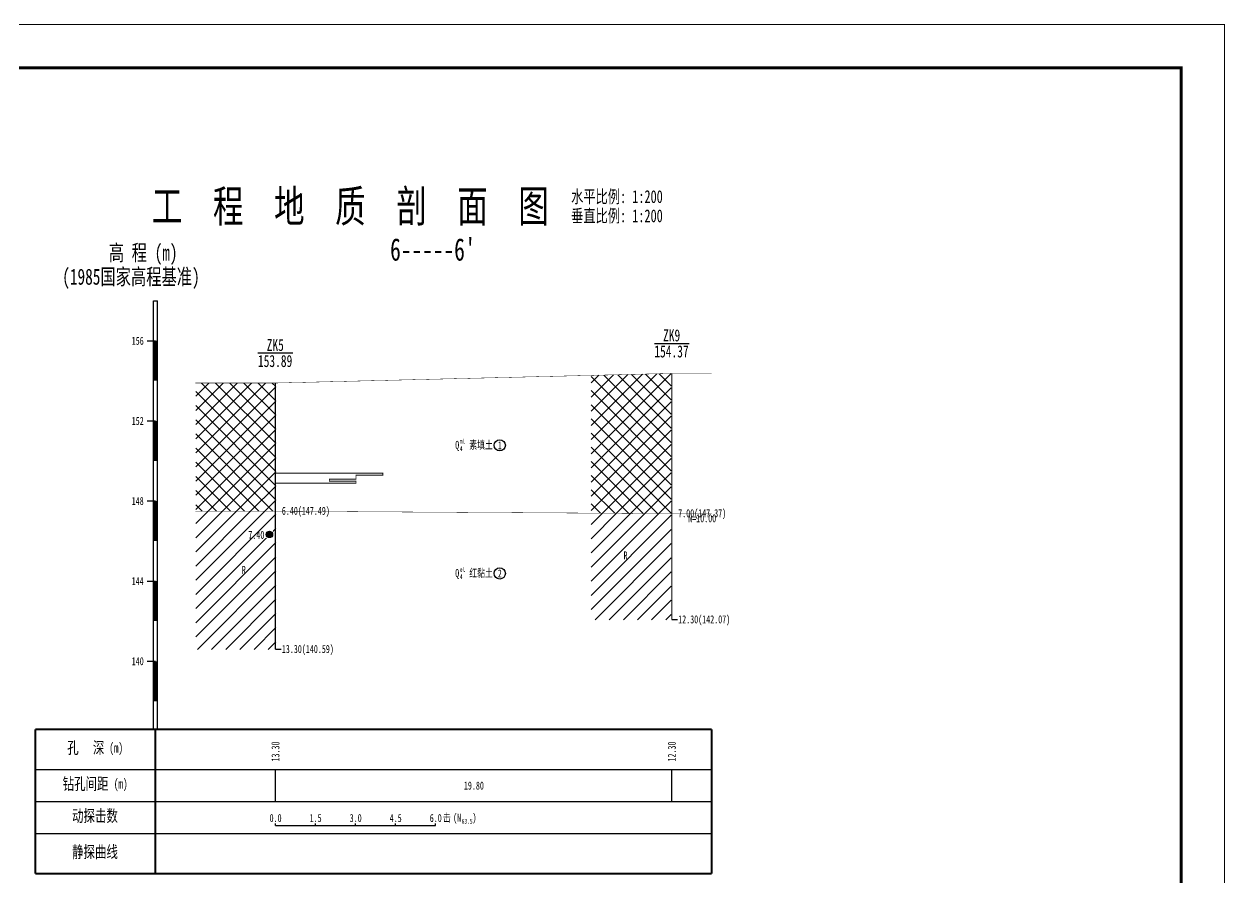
# Model space of a CAD drawing. Header units: millimetres. Extents: x 7577 to 20709, y -191 to 3630.
# Drawn here: x 10768.2 to 11068.2, y 574.7 to 787.9 of the extents above; entities that cross this region are included whole.
import ezdxf
from ezdxf.enums import TextEntityAlignment as Align

# ---------------------------------------------------------------- set-up
doc = ezdxf.new("R2010")
doc.units = ezdxf.units.MM
for name, color, linetype in [('GiCAD_BiaoGuan', 7, 'Continuous'), ('GiCAD_DiMianXian', 7, 'Continuous'), ('GiCAD_DongTan', 7, 'Continuous'), ('GiCAD_Hatch', 7, 'Continuous'), ('Gicad_pou_texts', 7, 'Continuous'), ('GiCAD_PouMian', 7, 'Continuous'), ('GiCAD_PouXian', 7, 'Continuous'), ('GiCAD_QuYang', 7, 'Continuous'), ('GiCAD_WXP', 1, 'Continuous'), ('GiCAD_ZuanKong', 7, 'Continuous')]:
    doc.layers.add(name, color=color, linetype=linetype)
doc.styles.add('两侧标尺', font='simfang.ttf', dxfattribs={"width": 0.7, "height": 2})
doc.styles.add('取样编号', font='simfang.ttf', dxfattribs={"width": 0.7, "height": 2})
doc.styles.add('叠加符号', font='simfang.ttf', dxfattribs={"width": 0.7, "height": 2})
doc.styles.add('土层名称', font='simfang.ttf', dxfattribs={"width": 0.7, "height": 2})
doc.styles.add('土层编号', font='simfang.ttf', dxfattribs={"width": 0.7, "height": 2})
doc.styles.add('孔口标注', font='simfang.ttf', dxfattribs={"width": 0.7, "height": 3})
doc.styles.add('层底深度', font='simfang.ttf', dxfattribs={"width": 0.7, "height": 2})
doc.styles.add('时代岩性', font='simfang.ttf', dxfattribs={"width": 0.7, "height": 2})
doc.styles.add('标注栏-动探曲线', font='simfang.ttf', dxfattribs={"width": 0.7, "height": 2})
doc.styles.add('标注栏-孔深', font='simfang.ttf', dxfattribs={"width": 0.7, "height": 2})
doc.styles.add('标注栏-第一列', font='simfang.ttf', dxfattribs={"width": 0.7, "height": 3})
doc.styles.add('标注栏-钻孔间距', font='simfang.ttf', dxfattribs={"width": 0.7, "height": 2})
doc.styles.add('标贯动探', font='simfang.ttf', dxfattribs={"width": 0.7, "height": 2})
doc.styles.add('标题', font='simfang.ttf', dxfattribs={"width": 0.7, "height": 8})
doc.styles.add('高程系统', font='simfang.ttf', dxfattribs={"width": 0.7, "height": 4})
pattern_1 = [(45, (5465.958, 1784.5052), (-1.767767, 1.767767), []), (135, (5465.958, 1784.5052), (-1.767767, -1.767767), [])]
pattern_2 = [(45, (5465.958, 1784.5052), (-1.767767, 1.767767), [])]

# ---------------------------------------------------------------- blocks, each defined once
blk = doc.blocks.new('gkqy1')
blk.add_wipeout([(-0.9, -0.9), (0.9, -0.9), (0.9, 0.9), (-0.9, 0.9)]).dxf.layer = 'GiCAD_QuYang'
at = {"layer": 'GiCAD_QuYang'}
h = blk.add_hatch(color=1, dxfattribs=at)
edge = h.paths.add_edge_path()
edge.add_arc((0, 0), 0.8, 0, 360)
at = {"layer": 'GiCAD_QuYang', "color": 1}
blk.add_circle((0, 0), 0.8, dxfattribs=at)

msp = doc.modelspace()

# ---------------------------------------------------------------- hatches: boundary and pattern name
at = {"layer": 'GiCAD_Hatch'}
h = msp.add_hatch(dxfattribs=at)
h.set_pattern_fill('GKSTT', scale=0.5, style=0)
h.set_pattern_definition(pattern_1)
h.paths.add_polyline_path([(10909.87, 700.17), (10929.87, 700.66), (10929.87, 665.66), (10909.87, 665.78)])
h = msp.add_hatch(dxfattribs=at)
h.set_pattern_fill('GKSTT', scale=0.5, style=0)
h.set_pattern_definition(pattern_1)
h.paths.add_polyline_path([(10811.1, 698.26), (10831, 698.26), (10831.1, 698.26), (10831.1, 666.26), (10831, 666.26), (10811.1, 666.26)])
h = msp.add_hatch(dxfattribs=at)
h.set_pattern_fill('GKHNT', scale=0.5, style=0)
h.set_pattern_definition(pattern_2)
h.paths.add_polyline_path([(10811.1, 666.26), (10831, 666.26), (10831.1, 666.26), (10831.1, 631.76), (10831, 631.76), (10811.1, 631.76)])
h = msp.add_hatch(dxfattribs=at)
h.set_pattern_fill('GKHNT', scale=0.5, style=0)
h.set_pattern_definition(pattern_2)
h.paths.add_polyline_path([(10909.87, 665.78), (10929.87, 665.66), (10929.87, 639.16), (10909.87, 639.16)])

# ---------------------------------------------------------------- linework, layer by layer
at = {"layer": 'GiCAD_DiMianXian', "color": 3, "const_width": 0.1}
msp.add_lwpolyline([(10811, 698.26), (10831, 698.26), (10930.02, 700.66), (10940.02, 700.66)], dxfattribs=at)
at = {"layer": 'GiCAD_DongTan', "color": 4}
for p, q in [((10831, 587.76), (10831, 588.26)), ((10841, 587.76), (10841, 588.26)), ((10851, 587.76), (10851, 588.26)), ((10861, 587.76), (10861, 588.26)), ((10871, 587.76), (10871, 588.26)), ((10831, 587.76), (10871, 587.76))]:
    msp.add_line(p, q, dxfattribs=at)
at = {"layer": 'GiCAD_DongTan', "color": 3, "const_width": 0.2, "flags": 128}
msp.add_lwpolyline([(10831.15, 675.76), (10857.82, 675.76), (10857.82, 675.26), (10851.15, 675.26), (10851.15, 674.76), (10851.15, 674.76), (10851.15, 674.26), (10844.48, 674.26), (10844.48, 673.76), (10851.15, 673.76), (10851.15, 673.26), (10831.15, 673.26)], dxfattribs=at)
at = {"layer": 'Gicad_pou_texts', "color": 3}
for centre in [(10887.04, 682.71), (10887.04, 650.71)]:
    msp.add_ellipse(centre, major_axis=(0, 1.4), ratio=1, dxfattribs=at)
at = {"layer": 'GiCAD_PouMian', "color": 1}
for p, q in [((10800.5, 611.76), (10800.5, 718.81)), ((10800.5, 718.81), (10801.5, 718.81)), ((10801.5, 611.76), (10801.5, 718.81)), ((10799, 708.81), (10801, 708.81)), ((10799, 688.81), (10801, 688.81)), ((10799, 668.81), (10801, 668.81)), ((10799, 648.81), (10801, 648.81)), ((10799, 628.81), (10801, 628.81))]:
    msp.add_line(p, q, dxfattribs=at)
at = {"layer": 'GiCAD_PouMian'}
for points, const_width in [([(10614.48, 466.99), (11068.08, 466.99), (11068.08, 787.75), (10614.48, 787.75), (10614.48, 466.99)], 0.27), ([(10641.48, 477.79), (11057.28, 477.79), (11057.28, 776.95), (10641.48, 776.95), (10641.48, 477.79), (11057.28, 477.79)], 0.756)]:
    msp.add_lwpolyline(points, dxfattribs=dict(at, const_width=const_width))
at = {"layer": 'GiCAD_PouMian', "color": 1, "const_width": 1, "flags": 128}
for points in [[(10801, 708.81), (10801, 698.81)], [(10801, 688.81), (10801, 678.81)], [(10801, 668.81), (10801, 658.81)], [(10801, 648.81), (10801, 638.81)], [(10801, 628.81), (10801, 618.81)]]:
    msp.add_lwpolyline(points, dxfattribs=at)
at = {"layer": 'GiCAD_PouXian', "color": 1, "flags": 128}
msp.add_lwpolyline([(10811, 666.26, 0.1, 0.1, 0), (10831, 666.26, 0.1, 0.1, 0), (10930.02, 665.66, 0.1, 0.1, 0), (10940.02, 665.66, 0.1, 0.1, 0)], format="xyseb", dxfattribs=at)
at = {"layer": 'GiCAD_WXP', "color": 1, "const_width": 0.5}
for points in [[(10771, 611.76), (10940.02, 611.76)], [(10771, 611.76), (10771, 575.76)], [(10801, 611.76), (10801, 575.76)], [(10940.02, 611.76), (10940.02, 575.76)], [(10771, 575.76), (10940.02, 575.76)]]:
    msp.add_lwpolyline(points, dxfattribs=at)
at = {"layer": 'GiCAD_WXP', "color": 1}
for points in [[(10771, 601.76), (10940.02, 601.76)], [(10831, 593.76), (10831, 601.76)], [(10930.02, 593.76), (10930.02, 601.76)], [(10771, 593.76), (10940.02, 593.76)], [(10771, 585.76), (10940.02, 585.76)]]:
    msp.add_lwpolyline(points, dxfattribs=at)
at = {"layer": 'GiCAD_ZuanKong', "color": 1}
for p, q in [((10925.66, 708.16), (10934.38, 708.16)), ((10826.64, 705.76), (10835.36, 705.76))]:
    msp.add_line(p, q, dxfattribs=at)
at = {"layer": 'GiCAD_ZuanKong', "color": 3, "const_width": 0.3, "flags": 128}
for points in [[(10930.02, 700.66), (10930.02, 639.16)], [(10831, 698.26), (10831, 631.76)], [(10930.02, 639.16), (10931.52, 639.16)], [(10831, 631.76), (10832.5, 631.76)]]:
    msp.add_lwpolyline(points, dxfattribs=at)

# ---------------------------------------------------------------- texts
at = {"layer": 'GiCAD_BiaoGuan', "color": 7, "style": '标贯动探', "width": 0.7}
msp.add_text('N=10.00', height=2, dxfattribs=at).set_placement((10934.12, 663.51))
at = {"layer": 'GiCAD_DongTan', "color": 4, "style": '标注栏-动探曲线', "width": 0.7}
for s, height, p in [('击', 2, (10872.84, 588.76)), ('0.0', 2, (10829.55, 588.66)), ('1.5', 2, (10839.55, 588.66)), ('3.0', 2, (10849.55, 588.66)), ('4.5', 2, (10859.55, 588.66)), ('6.0', 2, (10869.55, 588.66)), ('(N', 2, (10875.38, 588.76)), ('63.5', 1.2, (10877.52, 588.26)), (')', 2, (10880.24, 588.76))]:
    msp.add_text(s, height=height, dxfattribs=at).set_placement(p)
at = {"layer": 'GiCAD_Hatch', "color": 1, "style": '叠加符号', "width": 0.7}
for p in [(10917.97, 654.21), (10822.6, 650.58)]:
    msp.add_text('R', height=2, dxfattribs=at).set_placement(p)
at = {"layer": 'Gicad_pou_texts', "color": 3, "width": 0.7}
for s, height, style, p in [('ml', 1.2, '时代岩性', (10877.07, 683.11)), ('素填土', 2, '土层名称', (10879.44, 681.81)), ('Q', 2, '时代岩性', (10875.91, 681.81)), ('4', 1.2, '时代岩性', (10877.07, 681.31)), ('1', 2, '土层编号', (10886.56, 681.71)), ('Q', 2, '时代岩性', (10875.91, 649.81)), ('el', 1.2, '时代岩性', (10877.07, 651.11)), ('红黏土', 2, '土层名称', (10879.44, 649.81)), ('2', 2, '土层编号', (10886.56, 649.71)), ('4', 1.2, '时代岩性', (10877.07, 649.31))]:
    msp.add_text(s, height=height, dxfattribs=dict(at, style=style)).set_placement(p)
at = {"layer": 'Gicad_pou_texts', "color": 4, "style": '层底深度', "width": 0.7}
for s, p in [('6.40(147.49)', (10832.6, 665.36)), ('7.00(147.37)', (10931.62, 664.76)), ('12.30(142.07)', (10931.62, 638.26)), ('13.30(140.59)', (10832.6, 630.86))]:
    msp.add_text(s, height=2, dxfattribs=at).set_placement(p)
at = {"layer": 'GiCAD_PouMian', "color": 3, "style": '标题', "width": 0.7}
for s, height, p in [('工  程  地  质  剖  面  图', 8, (10800.14, 738.41)), ('水平比例: 1:200', 3.2, (10904.88, 743.21)), ('垂直比例: 1:200', 3.2, (10904.88, 738.41)), ("6-----6'", 5.6, (10859.66, 728.81))]:
    msp.add_text(s, height=height, dxfattribs=at).set_placement(p)
at = {"layer": 'GiCAD_PouMian', "color": 1, "width": 0.7}
for s, height, style, p in [('高 程 (m)', 4, '高程系统', (10789.38, 728.81)), ('(1985国家高程基准)', 4, '高程系统', (10777.75, 722.81)), ('156', 2, '两侧标尺', (10795.1, 707.81)), ('152', 2, '两侧标尺', (10795.1, 687.81)), ('148', 2, '两侧标尺', (10795.1, 667.81)), ('144', 2, '两侧标尺', (10795.1, 647.81)), ('140', 2, '两侧标尺', (10795.1, 627.81))]:
    msp.add_text(s, height=height, dxfattribs=dict(at, style=style)).set_placement(p)
at = {"layer": 'GiCAD_WXP', "color": 4, "style": '标注栏-第一列', "width": 0.7}
for s, height, p in [('孔', 3, (10778.98, 604.81)), ('深', 3, (10785.41, 604.81)), (' (m)', 2.43, (10788.32, 605.26)), ('钻孔间距', 3, (10777.84, 595.81)), (' (m)', 2.43, (10789.46, 596.26)), ('动探击数', 3, (10780.19, 587.81)), ('静探曲线', 3, (10780.19, 578.81))]:
    msp.add_text(s, height=height, dxfattribs=at).set_placement(p, align=Align.BOTTOM_LEFT)
at = {"layer": 'GiCAD_WXP', "color": 4, "style": '标注栏-孔深', "width": 0.7}
for s, p in [('13.30', (10832, 603.76)), ('12.30', (10931.02, 603.76))]:
    msp.add_text(s, height=2, rotation=90, dxfattribs=at).set_placement(p)
at = {"layer": 'GiCAD_WXP', "color": 4, "style": '标注栏-钻孔间距', "width": 0.7}
msp.add_text('19.80', height=2, dxfattribs=at).set_placement((10878.09, 596.76))
at = {"layer": 'GiCAD_ZuanKong', "color": 1, "style": '孔口标注', "width": 0.7}
for s, p in [('ZK9', (10927.84, 708.66)), ('ZK5', (10828.82, 706.26)), ('153.89', (10826.64, 702.26)), ('154.37', (10925.66, 704.66))]:
    msp.add_text(s, height=3, dxfattribs=at).set_placement(p)

# ---------------------------------------------------------------- next in the draw order: block references
at = {"layer": 'GiCAD_QuYang'}
msp.add_blockref('gkqy1', (10829.5, 660.46), dxfattribs=at)

# ---------------------------------------------------------------- next in the draw order: texts
at = {"layer": 'GiCAD_QuYang', "color": 1, "style": '取样编号', "width": 0.7}
msp.add_text('7.40', height=2, dxfattribs=at).set_placement((10824.23, 659.36))

doc.saveas('drawing.dxf')
